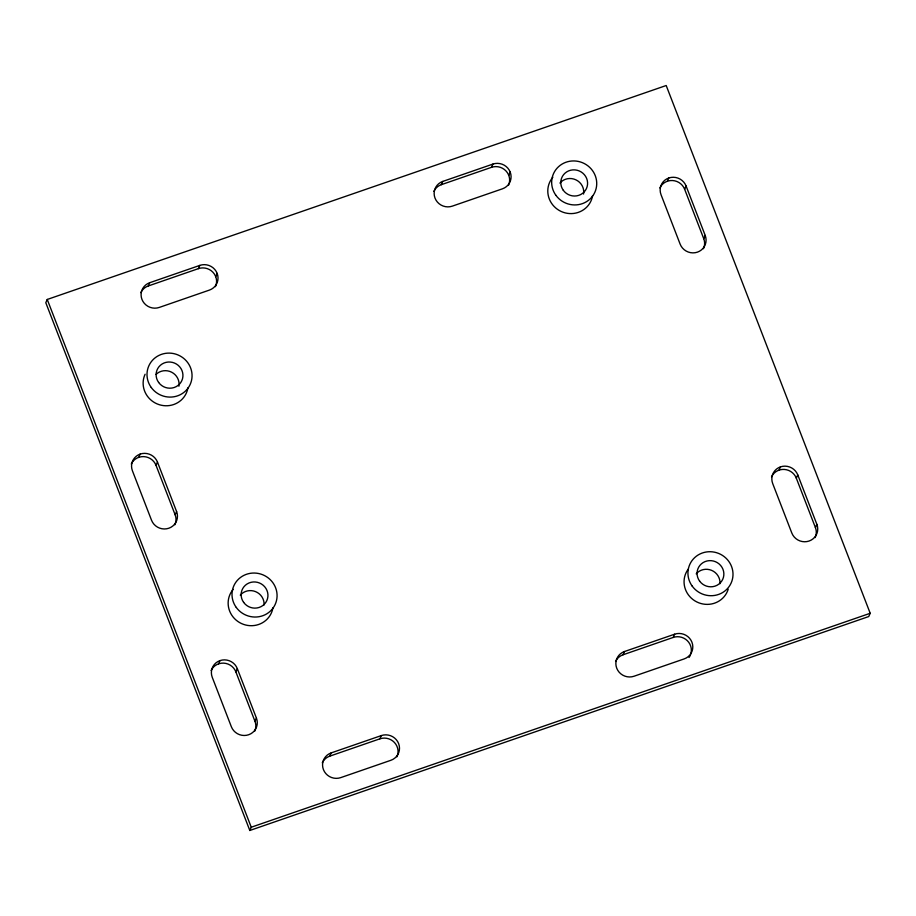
<?xml version="1.0" encoding="UTF-8"?>
<svg xmlns="http://www.w3.org/2000/svg" width="916" height="916" viewBox="0 0 916 916"><rect width="100%" height="100%" fill="white"/><g stroke="black" fill="none" stroke-linecap="round" stroke-linejoin="round"><path stroke-width="1.37" d="M47.243 299.463L45.8 302.715L249.805 830.48L868.757 616.537L870.2 613.285L666.195 85.52L47.243 299.463L251.247 827.228L249.805 830.48M140.801 292.651A13.488 13.019 24 0 1 148.266 285.975L149.709 282.723L199.848 265.388A13.488 13.019 24 0 1 217.161 273.415L215.707 276.666M148.266 285.975L198.406 268.64L199.848 265.388M138.728 457.347L140.171 454.096A13.488 13.019 24 0 1 157.483 462.122L176.593 511.54L175.139 514.792A13.488 13.019 24 0 1 174.853 524.799M175.139 514.792L156.041 465.374L157.483 462.122M218.558 663.86L220 660.608A13.488 13.019 24 0 1 237.313 668.634L256.411 718.052L254.969 721.304A13.488 13.019 24 0 1 254.671 731.312M433.852 191.364A13.488 13.019 24 0 1 441.317 184.677L442.772 181.425L492.911 164.09A13.488 13.019 24 0 1 510.212 172.116L508.769 175.368M254.969 721.304L235.87 671.886L237.313 668.634M441.317 184.677L491.457 167.342L492.911 164.09M322.272 762.845A13.488 13.019 24 0 1 329.737 756.158L331.18 752.906L381.319 735.582A13.488 13.019 24 0 1 398.632 743.609A13.488 13.019 24 0 1 390.869 760.291L340.729 777.627A13.488 13.019 24 0 1 323.428 769.6A13.488 13.019 24 0 1 331.18 752.906M329.737 756.158L379.865 738.834L381.319 735.582M667.34 181.254L668.795 178.002A13.488 13.019 24 0 1 686.095 186.028L705.206 235.446L703.751 238.698A13.488 13.019 24 0 1 703.465 248.705M703.751 238.698L684.653 189.28L686.095 186.028M615.575 661.467A13.488 13.019 24 0 1 623.04 654.78L624.483 651.528L674.623 634.204A13.488 13.019 24 0 1 691.935 642.219A13.488 13.019 24 0 1 684.172 658.913L634.032 676.237A13.488 13.019 24 0 1 616.731 668.222A13.488 13.019 24 0 1 624.483 651.528M623.04 654.78L673.168 637.456L674.623 634.204M779.012 470.137L780.455 466.885A13.488 13.019 24 0 1 797.767 474.912L816.866 524.341L815.423 527.593A13.488 13.019 24 0 1 815.125 537.6M815.423 527.593L796.313 478.163L797.767 474.912M251.247 827.228L870.2 613.285M728.197 589.251A22.671 21.87 24 0 1 696.71 601.892A22.671 21.87 24 0 1 688.225 569.157M592.583 195.681A22.671 21.87 24 0 1 561.107 211.436A22.671 21.87 24 0 1 552.84 177.269M187.917 387.846A22.671 21.87 24 0 1 159.212 404.677A22.671 21.87 24 0 1 145.094 374.243M272.934 607.789A22.671 21.87 24 0 1 241.458 623.533A22.671 21.87 24 0 1 233.191 589.366M780.455 466.885A13.488 13.019 24 0 0 772.703 483.579L791.802 532.998A13.488 13.019 24 0 0 809.114 541.024A13.488 13.019 24 0 0 816.866 524.341M705.206 235.446A13.488 13.019 24 0 1 697.442 252.14A13.488 13.019 24 0 1 680.13 244.114L661.031 194.696A13.488 13.019 24 0 1 668.795 178.002M176.593 511.54A13.488 13.019 24 0 1 168.83 528.234A13.488 13.019 24 0 1 151.518 520.208L132.419 470.79A13.488 13.019 24 0 1 140.171 454.096M256.411 718.052A13.488 13.019 24 0 1 248.66 734.747A13.488 13.019 24 0 1 231.347 726.72L212.249 677.302A13.488 13.019 24 0 1 220 660.608M510.212 172.116A13.488 13.019 24 0 1 502.46 188.811L452.321 206.134A13.488 13.019 24 0 1 435.008 198.108A13.488 13.019 24 0 1 442.772 181.425M217.161 273.415A13.488 13.019 24 0 1 209.398 290.097L159.269 307.433A13.488 13.019 24 0 1 141.957 299.406A13.488 13.019 24 0 1 149.709 282.723M559.928 183.074A13.488 13.019 24 0 1 583.572 194.032M696.194 573.851A13.488 13.019 24 0 1 719.976 583.687M156.041 374.404A13.488 13.019 24 0 1 178.906 386.197M240.278 595.171A13.488 13.019 24 0 1 264.06 605.007M491.457 167.342A13.488 13.019 24 0 1 508.472 185.376M198.406 268.64A13.488 13.019 24 0 1 215.42 286.674M131.263 464.034A13.488 13.019 24 0 1 156.041 465.374M211.092 670.546A13.488 13.019 24 0 1 235.87 671.886M379.865 738.834A13.488 13.019 24 0 1 396.891 756.856M690.195 655.478A13.488 13.019 24 0 1 689.05 657.448M673.168 637.456A13.488 13.019 24 0 1 690.618 654.436M659.875 187.94A13.488 13.019 24 0 1 684.653 189.28M771.547 476.824A13.488 13.019 24 0 1 796.313 478.163M692.198 586.114A22.671 21.87 24 0 0 731.037 583.252A22.671 21.87 24 0 0 708.16 551.775A22.671 21.87 24 0 0 692.198 586.114M563.317 190.322A13.488 13.019 24 0 0 586.423 188.604A13.488 13.019 24 0 0 572.821 169.884A13.488 13.019 24 0 0 563.317 190.322M699.595 581.099A13.488 13.019 24 0 0 722.701 579.381A13.488 13.019 24 0 0 709.098 560.661A13.488 13.019 24 0 0 699.595 581.099M555.92 195.337A22.671 21.87 24 0 0 594.759 192.475A22.671 21.87 24 0 0 571.882 160.998A22.671 21.87 24 0 0 555.92 195.337M151.255 387.502A22.671 21.87 24 0 0 190.093 384.628A22.671 21.87 24 0 0 167.227 353.164A22.671 21.87 24 0 0 151.255 387.502M158.651 382.487A13.488 13.019 24 0 0 181.769 380.77A13.488 13.019 24 0 0 168.155 362.038A13.488 13.019 24 0 0 158.651 382.487M236.271 607.445A22.671 21.87 24 0 0 275.109 604.571A22.671 21.87 24 0 0 252.244 573.095A22.671 21.87 24 0 0 236.271 607.445M243.667 602.419A13.488 13.019 24 0 0 266.774 600.713A13.488 13.019 24 0 0 253.171 581.981A13.488 13.019 24 0 0 243.667 602.419"/></g></svg>
